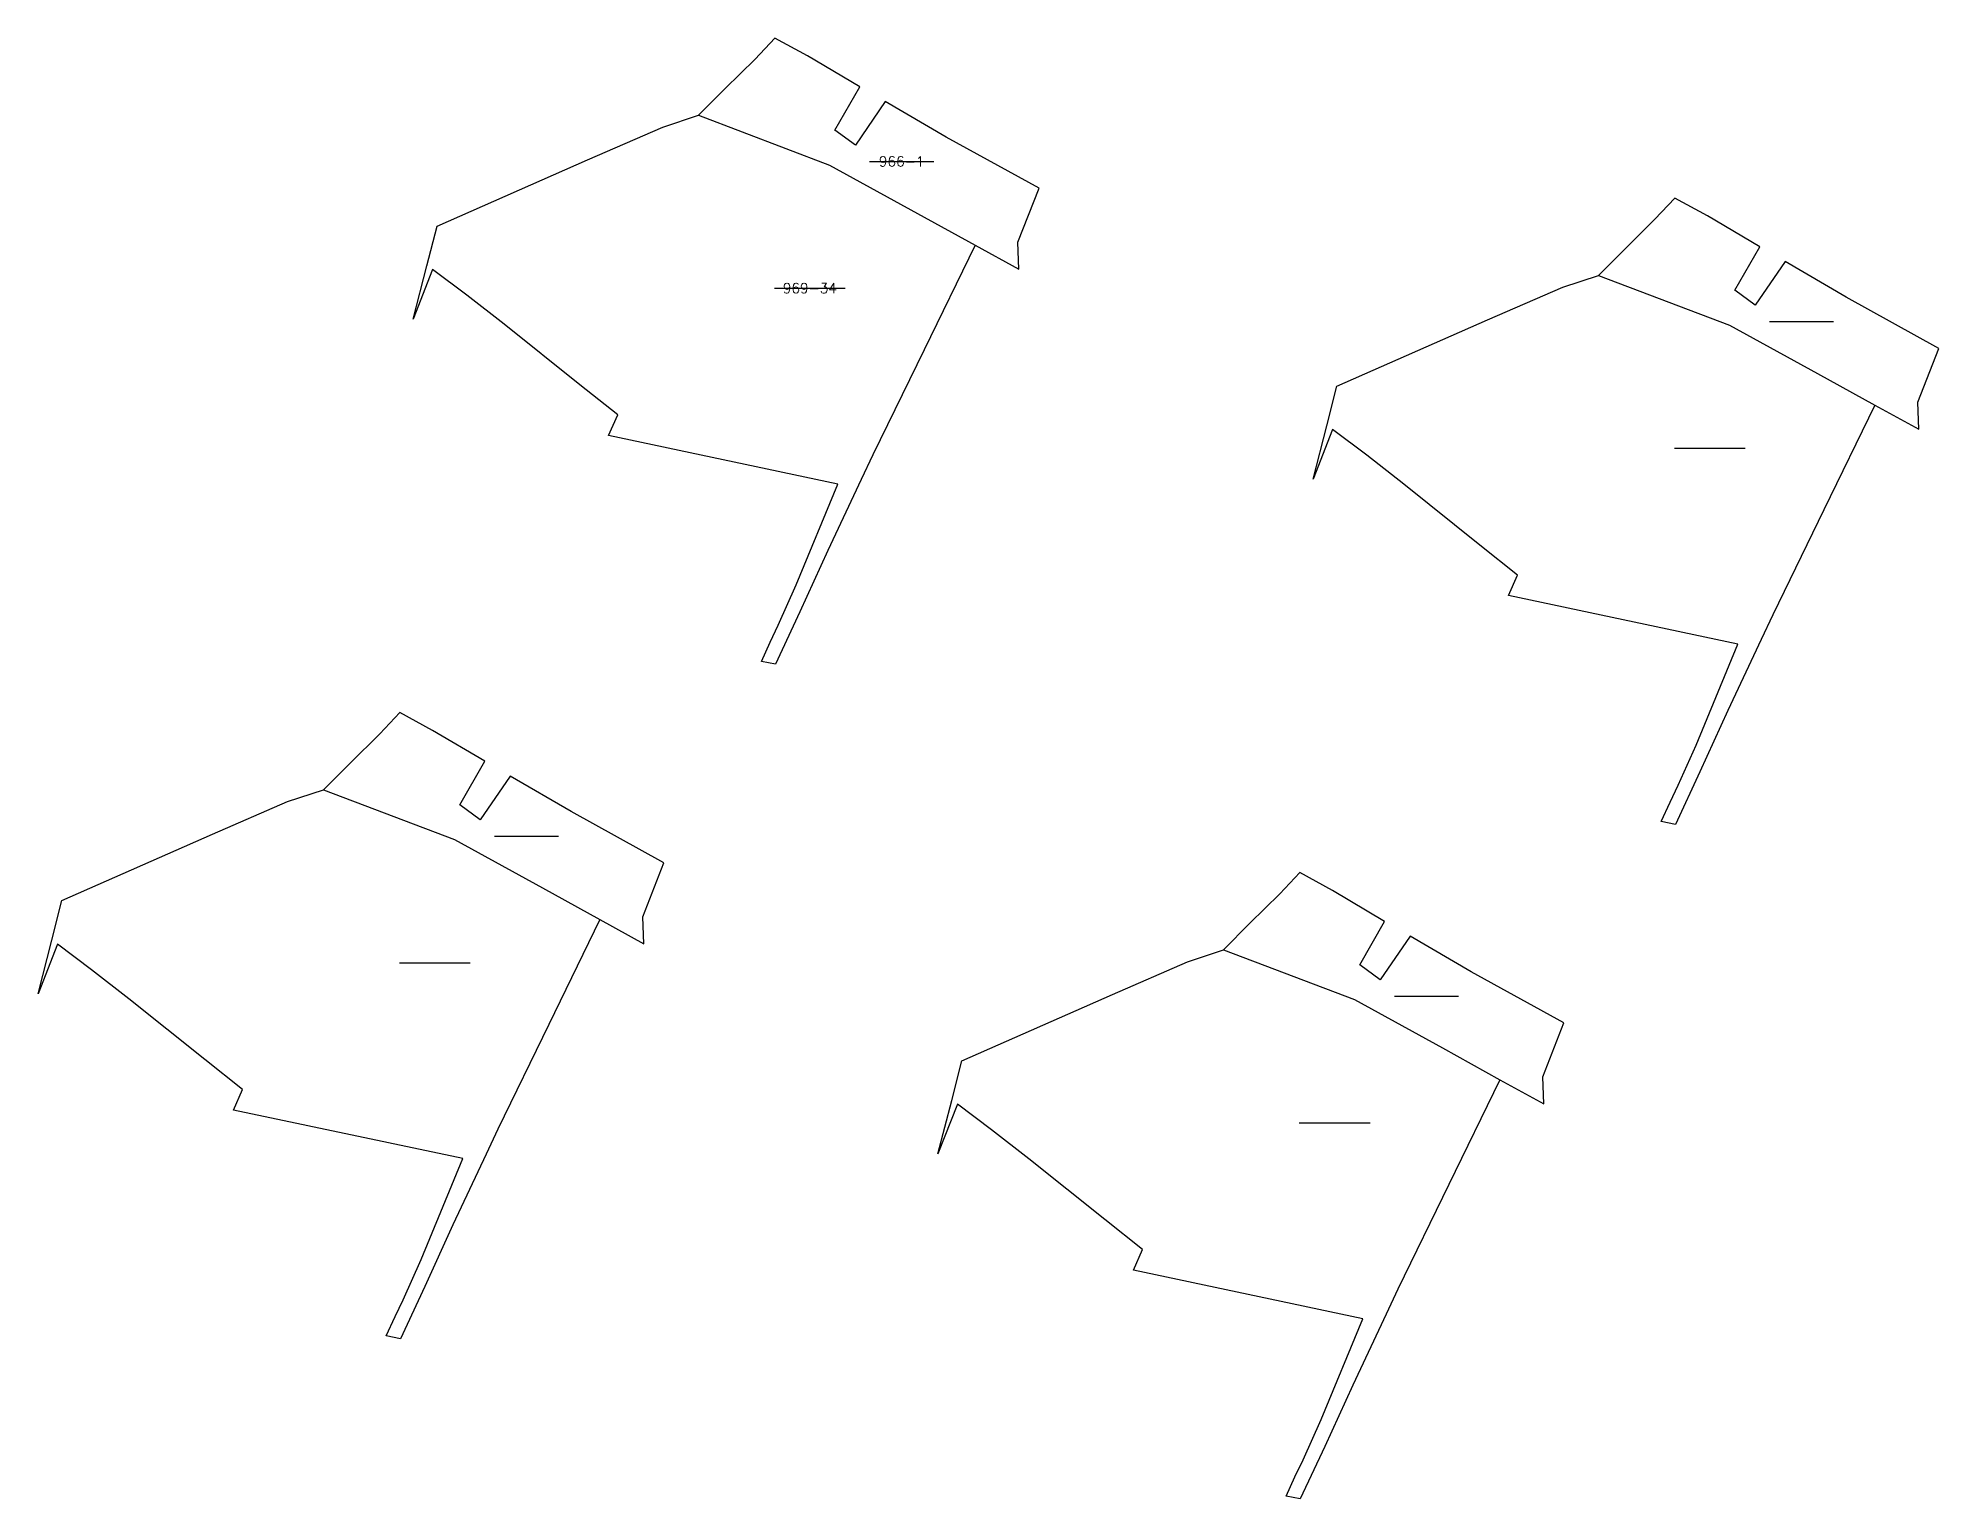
# Model space of a CAD drawing. Header units: metres. Extents: x 7500742 to 7512596, y 4673341 to 4691654.
# Drawn here: x 7512027 to 7512596, y 4691217 to 4691654 of the extents above.
import ezdxf
from ezdxf.enums import TextEntityAlignment as Align

# ---------------------------------------------------------------- set-up
doc = ezdxf.new("R2010")
doc.units = ezdxf.units.M
doc.layers.add('Parcela vjeter', color=7, linetype='Continuous')
doc.styles.get("Standard").update_dxf_attribs({"font": 'simplex.shx'})

msp = doc.modelspace()

# ---------------------------------------------------------------- linework, layer by layer
at = {"layer": 'Parcela vjeter', "color": 0}
for points in [[(7512272.64, 4691639.68), (7512257.03, 4691648.9), (7512247.24, 4691654.26), (7512241.29, 4691647.92), (7512232.33, 4691639.1), (7512224.38, 4691631.13), (7512263.59, 4691616.24), (7512289.92, 4691601.77), (7512307.14, 4691592.29), (7512320.26, 4691585.06), (7512319.95, 4691593.15), (7512326.29, 4691609.27), (7512298.54, 4691624.61), (7512280.27, 4691635.24), (7512271.32, 4691622.21), (7512265.21, 4691626.68)], [(7512542.02, 4691591.76), (7512526.41, 4691600.98), (7512516.62, 4691606.34), (7512510.67, 4691600), (7512501.72, 4691591.18), (7512493.76, 4691583.21), (7512532.97, 4691568.32), (7512559.31, 4691553.85), (7512576.52, 4691544.37), (7512589.64, 4691537.14), (7512589.34, 4691545.23), (7512595.68, 4691561.35), (7512567.92, 4691576.69), (7512549.65, 4691587.32), (7512540.7, 4691574.29), (7512534.59, 4691578.76)], [(7512160.36, 4691437.75), (7512144.75, 4691446.96), (7512134.96, 4691452.32), (7512129.01, 4691445.98), (7512120.06, 4691437.16), (7512112.1, 4691429.2), (7512151.31, 4691414.31), (7512177.64, 4691399.83), (7512194.86, 4691390.35), (7512207.98, 4691383.12), (7512207.67, 4691391.21), (7512214.01, 4691407.33), (7512186.26, 4691422.67), (7512167.99, 4691433.3), (7512159.04, 4691420.27), (7512152.93, 4691424.74)], [(7512429.74, 4691389.83), (7512414.13, 4691399.04), (7512404.34, 4691404.41), (7512398.39, 4691398.07), (7512389.44, 4691389.25), (7512381.48, 4691381.28), (7512420.69, 4691366.39), (7512447.03, 4691351.92), (7512464.24, 4691342.43), (7512477.37, 4691335.21), (7512477.06, 4691343.29), (7512483.4, 4691359.41), (7512455.64, 4691374.75), (7512437.37, 4691385.38), (7512428.42, 4691372.36), (7512422.31, 4691376.82)]]:
    msp.add_lwpolyline(points, close=True, dxfattribs=at)
at = {"layer": 'Parcela vjeter'}
for points in [[(7512224.38, 4691631.13), (7512263.59, 4691616.24), (7512289.92, 4691601.77), (7512307.14, 4691592.29), (7512291.86, 4691560.91), (7512276.57, 4691529.53), (7512273.09, 4691522.11), (7512263.12, 4691500.88), (7512254.73, 4691482.49), (7512247.39, 4691466.77), (7512243.17, 4691467.64), (7512245.8, 4691473.45), (7512248.21, 4691478.49), (7512253.62, 4691490.54), (7512266.06, 4691520.74), (7512197.45, 4691535.27), (7512200.18, 4691541.42), (7512188.86, 4691550.4), (7512166.15, 4691568.6), (7512154.99, 4691577.26), (7512144.78, 4691584.98), (7512138.93, 4691570.06), (7512143.05, 4691586.1), (7512146.09, 4691597.96), (7512191.18, 4691617.83), (7512213.66, 4691627.6), (7512224.38, 4691631.13)], [(7512493.76, 4691583.21), (7512532.97, 4691568.32), (7512559.31, 4691553.85), (7512576.52, 4691544.37), (7512561.24, 4691512.99), (7512545.95, 4691481.61), (7512542.47, 4691474.19), (7512532.5, 4691452.97), (7512524.11, 4691434.57), (7512516.78, 4691418.85), (7512512.55, 4691419.72), (7512515.18, 4691425.53), (7512517.59, 4691430.57), (7512523, 4691442.62), (7512535.45, 4691472.82), (7512466.83, 4691487.35), (7512469.56, 4691493.5), (7512458.24, 4691502.48), (7512435.53, 4691520.68), (7512424.37, 4691529.34), (7512414.16, 4691537.06), (7512408.31, 4691522.15), (7512412.43, 4691538.18), (7512415.48, 4691550.05), (7512460.57, 4691569.91), (7512483.04, 4691579.68), (7512493.76, 4691583.21)], [(7512112.1, 4691429.2), (7512151.31, 4691414.31), (7512177.64, 4691399.83), (7512194.86, 4691390.35), (7512179.58, 4691358.98), (7512164.29, 4691327.6), (7512160.81, 4691320.18), (7512150.84, 4691298.95), (7512142.45, 4691280.55), (7512135.12, 4691264.83), (7512130.89, 4691265.71), (7512133.52, 4691271.51), (7512135.93, 4691276.55), (7512141.34, 4691288.6), (7512153.78, 4691318.81), (7512085.17, 4691333.33), (7512087.9, 4691339.49), (7512076.58, 4691348.47), (7512053.87, 4691366.67), (7512042.71, 4691375.33), (7512032.5, 4691383.05), (7512026.65, 4691368.13), (7512030.77, 4691384.16), (7512033.81, 4691396.03), (7512078.9, 4691415.9), (7512101.38, 4691425.67), (7512112.1, 4691429.2)], [(7512381.48, 4691381.28), (7512420.69, 4691366.39), (7512447.03, 4691351.92), (7512464.24, 4691342.43), (7512448.96, 4691311.06), (7512433.67, 4691279.68), (7512430.19, 4691272.26), (7512420.22, 4691251.03), (7512411.83, 4691232.63), (7512404.5, 4691216.92), (7512400.28, 4691217.79), (7512402.9, 4691223.59), (7512405.31, 4691228.63), (7512410.72, 4691240.68), (7512423.17, 4691270.89), (7512354.55, 4691285.41), (7512357.28, 4691291.57), (7512345.96, 4691300.55), (7512323.25, 4691318.75), (7512312.09, 4691327.41), (7512301.88, 4691335.13), (7512296.04, 4691320.21), (7512300.15, 4691336.25), (7512303.2, 4691348.11), (7512348.29, 4691367.98), (7512370.76, 4691377.75), (7512381.48, 4691381.28)]]:
    msp.add_lwpolyline(points, dxfattribs=at)
at = {"layer": 'Parcela vjeter', "color": 1}
for points in [[(7512275.56, 4691617.31), (7512294.76, 4691617.31)], [(7512247.1, 4691579.38), (7512268.3, 4691579.38)], [(7512544.94, 4691569.39), (7512564.14, 4691569.39)], [(7512516.48, 4691531.46), (7512537.68, 4691531.46)], [(7512163.28, 4691415.37), (7512182.48, 4691415.37)], [(7512134.82, 4691377.45), (7512156.02, 4691377.45)], [(7512432.66, 4691367.45), (7512451.86, 4691367.45)], [(7512404.2, 4691329.53), (7512425.4, 4691329.53)]]:
    msp.add_lwpolyline(points, dxfattribs=at)

# ---------------------------------------------------------------- texts
at = {"layer": 'Parcela vjeter', "color": 0}
for s, p in [('966-1', (7512285.16, 4691617.31)), ('969-34', (7512257.7, 4691579.38))]:
    msp.add_text(s, height=3, dxfattribs=at).set_placement(p, align=Align.MIDDLE_CENTER)

doc.saveas('drawing.dxf')
